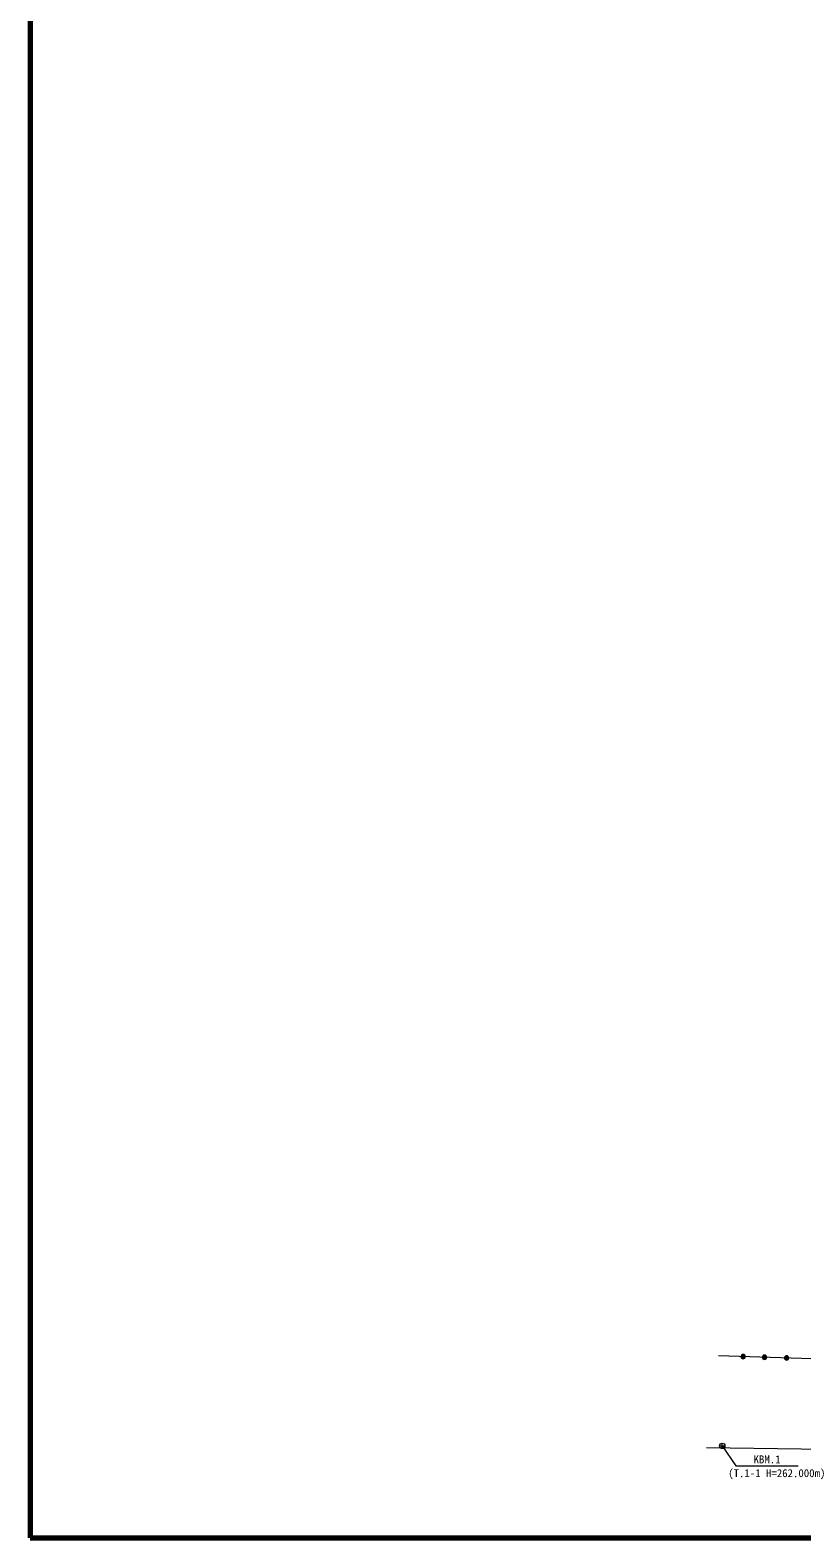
# Model space of a CAD drawing. Units: millimetres, scale not verified. Extents: x 4813 to 205063, y 5162 to 143662.
# Drawn here: x 4813 to 40466, y 5162 to 74869 of the extents above; entities that cross this region are included whole.
import ezdxf
from ezdxf.enums import TextEntityAlignment as Align

# ---------------------------------------------------------------- set-up
doc = ezdxf.new("R2010")
doc.units = ezdxf.units.MM
doc.header["$LTSCALE"] = 250
for name, color, linetype, lineweight in [('図枠', 7, 'Continuous', 13), ('基準点', 7, 'Continuous', 13), ('字界', 7, 'Continuous', 13), ('結線', 5, 'Continuous', 13)]:
    doc.layers.add(name, color=color, linetype=linetype, lineweight=lineweight)
doc.styles.add('ＭＳ ゴシック', font='')
doc.styles.get('ＭＳ ゴシック').set_extended_font_data('MS Gothic')

msp = doc.modelspace()

# ---------------------------------------------------------------- hatches: boundary and pattern name
at = {"layer": '字界'}
for points in [[(37855.1, 13543.2, 0.41422), (37755.1, 13643.2, 0.41422), (37655.1, 13543.2, 1)], [(38842.2, 13512.5, 0.41421), (38742.2, 13612.5, 0.41421), (38642.2, 13512.5, 1)], [(39864.2, 13480.6, 0.41421), (39764.2, 13580.6, 0.41421), (39664.2, 13480.6, 1)]]:
    msp.add_hatch(color=256, dxfattribs=at).paths.add_polyline_path(points)

# ---------------------------------------------------------------- linework, layer by layer
at = {"layer": '図枠', "lineweight": 70}
msp.add_lwpolyline([(4812.9, 5162), (205062.9, 5162), (205062.9, 143662), (4812.9, 143662)], close=True, dxfattribs=at)
at = {"layer": '基準点'}
for p, q in [((36663.4, 9414.2), (36913.4, 9414.2)), ((36788.4, 9289.2), (36788.4, 9539.2))]:
    msp.add_line(p, q, dxfattribs=at)
msp.add_lwpolyline([(36788.4, 9414.2), (37423.8, 8496.8), (40297.6, 8496.8)], dxfattribs=at)
msp.add_circle((36788.4, 9414.2), 125, dxfattribs=at)
at = {"layer": '字界'}
for points in [[(37855.1, 13543.2, 0.41422), (37755.1, 13643.2, 0.41422), (37655.1, 13543.2, 1)], [(38842.2, 13512.5, 0.41421), (38742.2, 13612.5, 0.41421), (38642.2, 13512.5, 1)], [(39864.2, 13480.6, 0.41421), (39764.2, 13580.6, 0.41421), (39664.2, 13480.6, 1)]]:
    msp.add_lwpolyline(points, format="xyb", close=True, dxfattribs=at)
at = {"layer": '結線'}
msp.add_line((41887.2, 13414.5), (36615.4, 13578.7), dxfattribs=at)
msp.add_lwpolyline([(119725.1, 11275.4), (68457.6, 9482.7), (49194.2, 9136.6), (36055.2, 9327.6)], dxfattribs=at)

# ---------------------------------------------------------------- texts
at = {"layer": '基準点', "style": 'ＭＳ ゴシック'}
for s, p in [('(T.1-1 H=262.000m)', (39310.6, 7859.4)), ('KBM.1', (38860.7, 8496.8))]:
    msp.add_text(s, height=366.6, dxfattribs=at).set_placement(p, align=Align.BOTTOM_CENTER)

doc.saveas('drawing.dxf')
